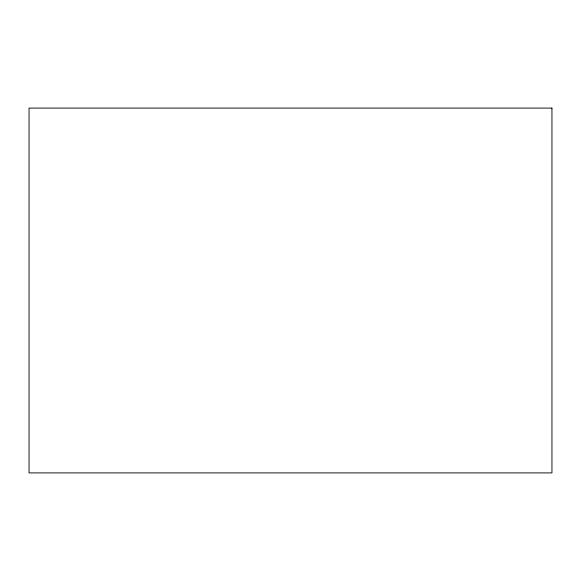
<?xml version="1.0" encoding="UTF-8"?>
<svg xmlns="http://www.w3.org/2000/svg" width="581" height="581" viewBox="0 0 581 581"><rect width="100%" height="100%" fill="white"/><g stroke="black" fill="none" stroke-linecap="round" stroke-linejoin="round"><path stroke-width="0.87" d="M551.95 108.095L29.05 108.095L29.05 472.905L551.95 472.905L551.95 108.095"/></g></svg>
